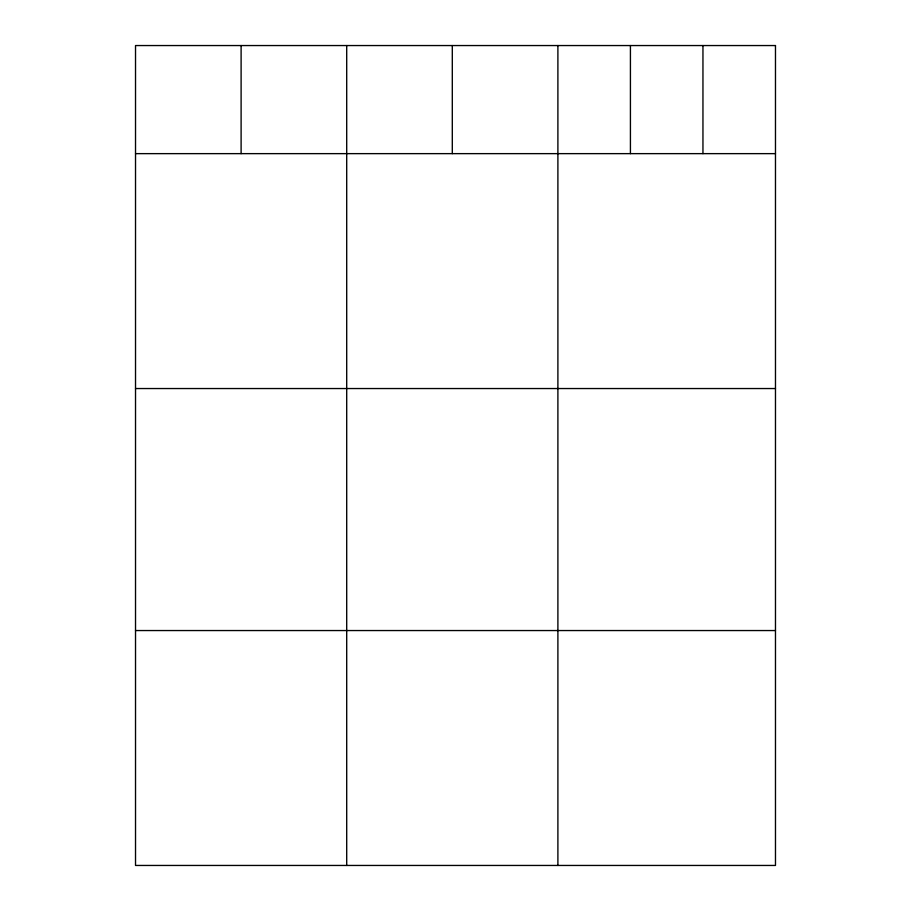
<?xml version="1.0" encoding="UTF-8"?>
<svg xmlns="http://www.w3.org/2000/svg" width="911" height="911" viewBox="0 0 911 911"><rect width="100%" height="100%" fill="white"/><g stroke="black" fill="none" stroke-linecap="round" stroke-linejoin="round"><path stroke-width="1.37" d="M135.523 153.64L775.477 153.64M135.523 388.541L775.477 388.541M135.523 630.549L775.477 630.549M702.95 45.55L702.95 153.64M630.423 45.55L630.423 153.64M557.896 45.55L557.896 865.45M452.3 45.55L452.3 153.64M346.704 45.55L346.704 865.45M241.108 45.55L241.108 153.64M775.477 45.55L135.523 45.55L135.523 865.45L775.477 865.45L775.477 45.55"/></g></svg>
